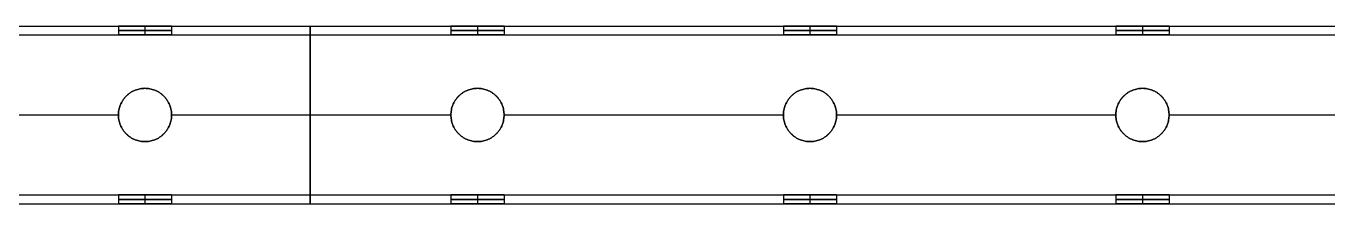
# Model space of a CAD drawing. Header units: millimetres. Extents: x 1279 to 9834, y -699 to 998.
# Drawn here: x 8812.1 to 9105.7, y 70.8 to 110.8 of the extents above; entities that cross this region are included whole.
import ezdxf

# ---------------------------------------------------------------- set-up
doc = ezdxf.new("R2010")
doc.units = ezdxf.units.MM
doc.header["$MEASUREMENT"] = 0
doc.layers.add('staal', color=7, linetype='Continuous', true_color=0x4c4c4c)

msp = doc.modelspace()

# ---------------------------------------------------------------- linework, layer by layer
at = {"layer": 'staal'}
for p, q in [((8832.89, 110.85, 1888.61), (8832.89, 108.85, 1888.61)), ((8838.89, 110.85, 1894.61), (8838.89, 108.85, 1894.61)), ((8838.89, 110.85, 1882.61), (8838.89, 108.85, 1882.61)), ((8844.89, 110.85, 1888.61), (8844.89, 108.85, 1888.61)), ((8907.89, 110.85, 1888.61), (8907.89, 108.85, 1888.61)), ((8913.89, 110.85, 1894.61), (8913.89, 108.85, 1894.61)), ((8913.89, 110.85, 1882.61), (8913.89, 108.85, 1882.61)), ((8919.89, 110.85, 1888.61), (8919.89, 108.85, 1888.61)), ((8982.89, 110.85, 1888.61), (8982.89, 108.85, 1888.61)), ((8988.89, 110.85, 1894.61), (8988.89, 108.85, 1894.61)), ((8988.89, 110.85, 1882.61), (8988.89, 108.85, 1882.61)), ((8994.89, 110.85, 1888.61), (8994.89, 108.85, 1888.61)), ((9057.89, 110.85, 1888.61), (9057.89, 108.85, 1888.61)), ((9063.89, 110.85, 1894.61), (9063.89, 108.85, 1894.61)), ((9063.89, 110.85, 1882.61), (9063.89, 108.85, 1882.61)), ((9069.89, 110.85, 1888.61), (9069.89, 108.85, 1888.61)), ((8838.89, 96.85, 1870.61), (8838.89, 96.85, 1868.61)), ((8838.89, 96.85, 1908.61), (8838.89, 96.85, 1906.61)), ((8913.89, 96.85, 1870.61), (8913.89, 96.85, 1868.61)), ((8913.89, 96.85, 1908.61), (8913.89, 96.85, 1906.61)), ((8988.89, 96.85, 1870.61), (8988.89, 96.85, 1868.61)), ((8988.89, 96.85, 1908.61), (8988.89, 96.85, 1906.61)), ((9063.89, 96.85, 1870.61), (9063.89, 96.85, 1868.61)), ((9063.89, 96.85, 1908.61), (9063.89, 96.85, 1906.61)), ((8832.89, 90.85, 1870.61), (8832.89, 90.85, 1868.61)), ((8832.89, 90.85, 1908.61), (8832.89, 90.85, 1906.61)), ((8844.89, 90.85, 1870.61), (8844.89, 90.85, 1868.61)), ((8844.89, 90.85, 1908.61), (8844.89, 90.85, 1906.61)), ((8907.89, 90.85, 1870.61), (8907.89, 90.85, 1868.61)), ((8907.89, 90.85, 1908.61), (8907.89, 90.85, 1906.61)), ((8919.89, 90.85, 1870.61), (8919.89, 90.85, 1868.61)), ((8919.89, 90.85, 1908.61), (8919.89, 90.85, 1906.61)), ((8982.89, 90.85, 1870.61), (8982.89, 90.85, 1868.61)), ((8982.89, 90.85, 1908.61), (8982.89, 90.85, 1906.61)), ((8994.89, 90.85, 1870.61), (8994.89, 90.85, 1868.61)), ((8994.89, 90.85, 1908.61), (8994.89, 90.85, 1906.61)), ((9057.89, 90.85, 1870.61), (9057.89, 90.85, 1868.61)), ((9057.89, 90.85, 1908.61), (9057.89, 90.85, 1906.61)), ((9069.89, 90.85, 1870.61), (9069.89, 90.85, 1868.61)), ((9069.89, 90.85, 1908.61), (9069.89, 90.85, 1906.61)), ((8838.89, 84.85, 1870.61), (8838.89, 84.85, 1868.61)), ((8838.89, 84.85, 1908.61), (8838.89, 84.85, 1906.61)), ((8913.89, 84.85, 1870.61), (8913.89, 84.85, 1868.61)), ((8913.89, 84.85, 1908.61), (8913.89, 84.85, 1906.61)), ((8988.89, 84.85, 1870.61), (8988.89, 84.85, 1868.61)), ((8988.89, 84.85, 1908.61), (8988.89, 84.85, 1906.61)), ((9063.89, 84.85, 1870.61), (9063.89, 84.85, 1868.61)), ((9063.89, 84.85, 1908.61), (9063.89, 84.85, 1906.61)), ((8832.89, 72.85, 1888.61), (8832.89, 70.85, 1888.61)), ((8838.89, 72.85, 1894.61), (8838.89, 70.85, 1894.61)), ((8838.89, 72.85, 1882.61), (8838.89, 70.85, 1882.61)), ((8844.89, 72.85, 1888.61), (8844.89, 70.85, 1888.61)), ((8907.89, 72.85, 1888.61), (8907.89, 70.85, 1888.61)), ((8913.89, 72.85, 1894.61), (8913.89, 70.85, 1894.61)), ((8913.89, 72.85, 1882.61), (8913.89, 70.85, 1882.61)), ((8919.89, 72.85, 1888.61), (8919.89, 70.85, 1888.61)), ((8982.89, 72.85, 1888.61), (8982.89, 70.85, 1888.61)), ((8988.89, 72.85, 1894.61), (8988.89, 70.85, 1894.61)), ((8988.89, 72.85, 1882.61), (8988.89, 70.85, 1882.61)), ((8994.89, 72.85, 1888.61), (8994.89, 70.85, 1888.61)), ((9057.89, 72.85, 1888.61), (9057.89, 70.85, 1888.61)), ((9063.89, 72.85, 1894.61), (9063.89, 70.85, 1894.61)), ((9063.89, 72.85, 1882.61), (9063.89, 70.85, 1882.61)), ((9069.89, 72.85, 1888.61), (9069.89, 70.85, 1888.61))]:
    msp.add_line(p, q, dxfattribs=at)
for points in [[(8558.39, 110.85, 1868.61), (8876.14, 110.85, 1868.61), (9193.89, 110.85, 1868.61)], [(8558.39, 110.85, 1908.61), (8876.14, 110.85, 1908.61), (9193.89, 110.85, 1908.61)], [(8558.39, 108.85, 1870.61), (8876.14, 108.85, 1870.61), (9193.89, 108.85, 1870.61)], [(8558.39, 108.85, 1906.61), (8876.14, 108.85, 1906.61), (9193.89, 108.85, 1906.61)], [(8769.89, 110.85, 1888.61), (8801.39, 110.85, 1888.61), (8832.89, 110.85, 1888.61)], [(8769.89, 108.85, 1888.61), (8801.39, 108.85, 1888.61), (8832.89, 108.85, 1888.61)], [(8844.89, 110.85, 1888.61), (8876.39, 110.85, 1888.61), (8907.89, 110.85, 1888.61)], [(8844.89, 108.85, 1888.61), (8876.39, 108.85, 1888.61), (8907.89, 108.85, 1888.61)], [(8876.14, 110.85, 1868.61), (8876.14, 90.85, 1868.61), (8876.14, 70.85, 1868.61)], [(8876.14, 70.85, 1908.61), (8876.14, 90.85, 1908.61), (8876.14, 110.85, 1908.61)], [(8876.14, 110.85, 1908.61), (8876.14, 110.85, 1888.61), (8876.14, 110.85, 1868.61)], [(8876.14, 72.85, 1870.61), (8876.14, 90.85, 1870.61), (8876.14, 108.85, 1870.61)], [(8876.14, 108.85, 1870.61), (8876.14, 108.85, 1888.61), (8876.14, 108.85, 1906.61)], [(8876.14, 108.85, 1906.61), (8876.14, 90.85, 1906.61), (8876.14, 72.85, 1906.61)], [(8919.89, 110.85, 1888.61), (8951.39, 110.85, 1888.61), (8982.89, 110.85, 1888.61)], [(8919.89, 108.85, 1888.61), (8951.39, 108.85, 1888.61), (8982.89, 108.85, 1888.61)], [(8994.89, 110.85, 1888.61), (9026.39, 110.85, 1888.61), (9057.89, 110.85, 1888.61)], [(8994.89, 108.85, 1888.61), (9026.39, 108.85, 1888.61), (9057.89, 108.85, 1888.61)], [(9069.89, 110.85, 1888.61), (9101.39, 110.85, 1888.61), (9132.89, 110.85, 1888.61)], [(9069.89, 108.85, 1888.61), (9101.39, 108.85, 1888.61), (9132.89, 108.85, 1888.61)], [(8769.89, 90.85, 1868.61), (8801.39, 90.85, 1868.61), (8832.89, 90.85, 1868.61)], [(8769.89, 90.85, 1908.61), (8801.39, 90.85, 1908.61), (8832.89, 90.85, 1908.61)], [(8769.89, 90.85, 1870.61), (8801.39, 90.85, 1870.61), (8832.89, 90.85, 1870.61)], [(8769.89, 90.85, 1906.61), (8801.39, 90.85, 1906.61), (8832.89, 90.85, 1906.61)], [(8844.89, 90.85, 1868.61), (8876.39, 90.85, 1868.61), (8907.89, 90.85, 1868.61)], [(8844.89, 90.85, 1908.61), (8876.39, 90.85, 1908.61), (8907.89, 90.85, 1908.61)], [(8844.89, 90.85, 1870.61), (8876.39, 90.85, 1870.61), (8907.89, 90.85, 1870.61)], [(8844.89, 90.85, 1906.61), (8876.39, 90.85, 1906.61), (8907.89, 90.85, 1906.61)], [(8919.89, 90.85, 1868.61), (8951.39, 90.85, 1868.61), (8982.89, 90.85, 1868.61)], [(8919.89, 90.85, 1908.61), (8951.39, 90.85, 1908.61), (8982.89, 90.85, 1908.61)], [(8919.89, 90.85, 1870.61), (8951.39, 90.85, 1870.61), (8982.89, 90.85, 1870.61)], [(8919.89, 90.85, 1906.61), (8951.39, 90.85, 1906.61), (8982.89, 90.85, 1906.61)], [(8994.89, 90.85, 1868.61), (9026.39, 90.85, 1868.61), (9057.89, 90.85, 1868.61)], [(8994.89, 90.85, 1908.61), (9026.39, 90.85, 1908.61), (9057.89, 90.85, 1908.61)], [(8994.89, 90.85, 1870.61), (9026.39, 90.85, 1870.61), (9057.89, 90.85, 1870.61)], [(8994.89, 90.85, 1906.61), (9026.39, 90.85, 1906.61), (9057.89, 90.85, 1906.61)], [(9069.89, 90.85, 1868.61), (9101.39, 90.85, 1868.61), (9132.89, 90.85, 1868.61)], [(9069.89, 90.85, 1908.61), (9101.39, 90.85, 1908.61), (9132.89, 90.85, 1908.61)], [(9069.89, 90.85, 1870.61), (9101.39, 90.85, 1870.61), (9132.89, 90.85, 1870.61)], [(9069.89, 90.85, 1906.61), (9101.39, 90.85, 1906.61), (9132.89, 90.85, 1906.61)], [(8558.39, 72.85, 1870.61), (8876.14, 72.85, 1870.61), (9193.89, 72.85, 1870.61)], [(8558.39, 72.85, 1906.61), (8876.14, 72.85, 1906.61), (9193.89, 72.85, 1906.61)], [(8558.39, 70.85, 1868.61), (8876.14, 70.85, 1868.61), (9193.89, 70.85, 1868.61)], [(8558.39, 70.85, 1908.61), (8876.14, 70.85, 1908.61), (9193.89, 70.85, 1908.61)], [(8769.89, 72.85, 1888.61), (8801.39, 72.85, 1888.61), (8832.89, 72.85, 1888.61)], [(8769.89, 70.85, 1888.61), (8801.39, 70.85, 1888.61), (8832.89, 70.85, 1888.61)], [(8844.89, 72.85, 1888.61), (8876.39, 72.85, 1888.61), (8907.89, 72.85, 1888.61)], [(8844.89, 70.85, 1888.61), (8876.39, 70.85, 1888.61), (8907.89, 70.85, 1888.61)], [(8876.14, 72.85, 1906.61), (8876.14, 72.85, 1888.61), (8876.14, 72.85, 1870.61)], [(8876.14, 70.85, 1868.61), (8876.14, 70.85, 1888.61), (8876.14, 70.85, 1908.61)], [(8919.89, 72.85, 1888.61), (8951.39, 72.85, 1888.61), (8982.89, 72.85, 1888.61)], [(8919.89, 70.85, 1888.61), (8951.39, 70.85, 1888.61), (8982.89, 70.85, 1888.61)], [(8994.89, 72.85, 1888.61), (9026.39, 72.85, 1888.61), (9057.89, 72.85, 1888.61)], [(8994.89, 70.85, 1888.61), (9026.39, 70.85, 1888.61), (9057.89, 70.85, 1888.61)], [(9069.89, 72.85, 1888.61), (9101.39, 72.85, 1888.61), (9132.89, 72.85, 1888.61)], [(9069.89, 70.85, 1888.61), (9101.39, 70.85, 1888.61), (9132.89, 70.85, 1888.61)]]:
    msp.add_open_spline(points, degree=2, dxfattribs=at)
for points, weights, knots in [([(8838.89, 110.85, 1894.61), (8844.89, 110.85, 1894.61), (8844.89, 110.85, 1888.61), (8844.89, 110.85, 1882.61), (8838.89, 110.85, 1882.61), (8832.89, 110.85, 1882.61), (8832.89, 110.85, 1888.61), (8832.89, 110.85, 1894.61), (8838.89, 110.85, 1894.61)], [1, 0.707106781187, 1, 0.707106781187, 1, 0.707106781187, 1, 0.707106781187, 1], [0, 0, 0, 7.853982, 7.853982, 15.707963, 15.707963, 23.561945, 23.561945, 31.415927, 31.415927, 31.415927]), ([(8838.89, 109.85, 1894.61), (8844.89, 109.85, 1894.61), (8844.89, 109.85, 1888.61), (8844.89, 109.85, 1882.61), (8838.89, 109.85, 1882.61), (8832.89, 109.85, 1882.61), (8832.89, 109.85, 1888.61), (8832.89, 109.85, 1894.61), (8838.89, 109.85, 1894.61)], [1, 0.707106781187, 1, 0.707106781187, 1, 0.707106781187, 1, 0.707106781187, 1], [0, 0, 0, 7.853982, 7.853982, 15.707963, 15.707963, 23.561945, 23.561945, 31.415927, 31.415927, 31.415927]), ([(8838.89, 108.85, 1894.61), (8832.89, 108.85, 1894.61), (8832.89, 108.85, 1888.61), (8832.89, 108.85, 1882.61), (8838.89, 108.85, 1882.61), (8844.89, 108.85, 1882.61), (8844.89, 108.85, 1888.61), (8844.89, 108.85, 1894.61), (8838.89, 108.85, 1894.61)], [1, 0.707106781187, 1, 0.707106781187, 1, 0.707106781187, 1, 0.707106851018, 0.999999860338], [-31.415927, -31.415927, -31.415927, -23.561944, -23.561944, -15.707962, -15.707962, -7.85398, -7.85398, 0, 0, 0]), ([(8913.89, 110.85, 1894.61), (8919.89, 110.85, 1894.61), (8919.89, 110.85, 1888.61), (8919.89, 110.85, 1882.61), (8913.89, 110.85, 1882.61), (8907.89, 110.85, 1882.61), (8907.89, 110.85, 1888.61), (8907.89, 110.85, 1894.61), (8913.89, 110.85, 1894.61)], [1, 0.707106781187, 1, 0.707106781187, 1, 0.707106781187, 1, 0.707106781187, 1], [0, 0, 0, 7.853982, 7.853982, 15.707963, 15.707963, 23.561945, 23.561945, 31.415927, 31.415927, 31.415927]), ([(8913.89, 109.85, 1894.61), (8919.89, 109.85, 1894.61), (8919.89, 109.85, 1888.61), (8919.89, 109.85, 1882.61), (8913.89, 109.85, 1882.61), (8907.89, 109.85, 1882.61), (8907.89, 109.85, 1888.61), (8907.89, 109.85, 1894.61), (8913.89, 109.85, 1894.61)], [1, 0.707106781187, 1, 0.707106781187, 1, 0.707106781187, 1, 0.707106781187, 1], [0, 0, 0, 7.853982, 7.853982, 15.707963, 15.707963, 23.561945, 23.561945, 31.415927, 31.415927, 31.415927]), ([(8913.89, 108.85, 1894.61), (8907.89, 108.85, 1894.61), (8907.89, 108.85, 1888.61), (8907.89, 108.85, 1882.61), (8913.89, 108.85, 1882.61), (8919.89, 108.85, 1882.61), (8919.89, 108.85, 1888.61), (8919.89, 108.85, 1894.61), (8913.89, 108.85, 1894.61)], [1, 0.707106781187, 1, 0.707106781187, 1, 0.707106781187, 1, 0.707106851018, 0.999999860338], [-31.415927, -31.415927, -31.415927, -23.561944, -23.561944, -15.707962, -15.707962, -7.85398, -7.85398, 0, 0, 0]), ([(8988.89, 110.85, 1894.61), (8994.89, 110.85, 1894.61), (8994.89, 110.85, 1888.61), (8994.89, 110.85, 1882.61), (8988.89, 110.85, 1882.61), (8982.89, 110.85, 1882.61), (8982.89, 110.85, 1888.61), (8982.89, 110.85, 1894.61), (8988.89, 110.85, 1894.61)], [1, 0.707106781187, 1, 0.707106781187, 1, 0.707106781187, 1, 0.707106781187, 1], [0, 0, 0, 7.853982, 7.853982, 15.707963, 15.707963, 23.561945, 23.561945, 31.415927, 31.415927, 31.415927]), ([(8988.89, 109.85, 1894.61), (8994.89, 109.85, 1894.61), (8994.89, 109.85, 1888.61), (8994.89, 109.85, 1882.61), (8988.89, 109.85, 1882.61), (8982.89, 109.85, 1882.61), (8982.89, 109.85, 1888.61), (8982.89, 109.85, 1894.61), (8988.89, 109.85, 1894.61)], [1, 0.707106781187, 1, 0.707106781187, 1, 0.707106781187, 1, 0.707106781187, 1], [0, 0, 0, 7.853982, 7.853982, 15.707963, 15.707963, 23.561945, 23.561945, 31.415927, 31.415927, 31.415927]), ([(8988.89, 108.85, 1894.61), (8982.89, 108.85, 1894.61), (8982.89, 108.85, 1888.61), (8982.89, 108.85, 1882.61), (8988.89, 108.85, 1882.61), (8994.89, 108.85, 1882.61), (8994.89, 108.85, 1888.61), (8994.89, 108.85, 1894.61), (8988.89, 108.85, 1894.61)], [1, 0.707106781187, 1, 0.707106781187, 1, 0.707106781187, 1, 0.707106851018, 0.999999860338], [-31.415927, -31.415927, -31.415927, -23.561944, -23.561944, -15.707962, -15.707962, -7.85398, -7.85398, 0, 0, 0]), ([(9063.89, 110.85, 1894.61), (9069.89, 110.85, 1894.61), (9069.89, 110.85, 1888.61), (9069.89, 110.85, 1882.61), (9063.89, 110.85, 1882.61), (9057.89, 110.85, 1882.61), (9057.89, 110.85, 1888.61), (9057.89, 110.85, 1894.61), (9063.89, 110.85, 1894.61)], [1, 0.707106781187, 1, 0.707106781187, 1, 0.707106781187, 1, 0.707106781187, 1], [0, 0, 0, 7.853982, 7.853982, 15.707963, 15.707963, 23.561945, 23.561945, 31.415927, 31.415927, 31.415927]), ([(9063.89, 109.85, 1894.61), (9069.89, 109.85, 1894.61), (9069.89, 109.85, 1888.61), (9069.89, 109.85, 1882.61), (9063.89, 109.85, 1882.61), (9057.89, 109.85, 1882.61), (9057.89, 109.85, 1888.61), (9057.89, 109.85, 1894.61), (9063.89, 109.85, 1894.61)], [1, 0.707106781187, 1, 0.707106781187, 1, 0.707106781187, 1, 0.707106781187, 1], [0, 0, 0, 7.853982, 7.853982, 15.707963, 15.707963, 23.561945, 23.561945, 31.415927, 31.415927, 31.415927]), ([(9063.89, 108.85, 1894.61), (9057.89, 108.85, 1894.61), (9057.89, 108.85, 1888.61), (9057.89, 108.85, 1882.61), (9063.89, 108.85, 1882.61), (9069.89, 108.85, 1882.61), (9069.89, 108.85, 1888.61), (9069.89, 108.85, 1894.61), (9063.89, 108.85, 1894.61)], [1, 0.707106781187, 1, 0.707106781187, 1, 0.707106781187, 1, 0.707106781187, 1], [-31.415927, -31.415927, -31.415927, -23.561945, -23.561945, -15.707963, -15.707963, -7.853982, -7.853982, 0, 0, 0]), ([(8838.89, 84.85, 1868.61), (8832.89, 84.85, 1868.61), (8832.89, 90.85, 1868.61), (8832.89, 96.85, 1868.61), (8838.89, 96.85, 1868.61), (8844.89, 96.85, 1868.61), (8844.89, 90.85, 1868.61), (8844.89, 84.85, 1868.61), (8838.89, 84.85, 1868.61)], [1, 0.707106781187, 1, 0.707106781187, 1, 0.707106781187, 1, 0.707106781187, 1], [-31.415927, -31.415927, -31.415927, -23.561945, -23.561945, -15.707963, -15.707963, -7.853982, -7.853982, 0, 0, 0]), ([(8838.89, 84.85, 1908.61), (8844.89, 84.85, 1908.61), (8844.89, 90.85, 1908.61), (8844.89, 96.85, 1908.61), (8838.89, 96.85, 1908.61), (8832.89, 96.85, 1908.61), (8832.89, 90.85, 1908.61), (8832.89, 84.85, 1908.61), (8838.89, 84.85, 1908.61)], [1, 0.707106781187, 1, 0.707106781187, 1, 0.707106781187, 1, 0.707106781187, 1], [0, 0, 0, 7.853982, 7.853982, 15.707963, 15.707963, 23.561945, 23.561945, 31.415927, 31.415927, 31.415927]), ([(8838.89, 84.85, 1870.61), (8844.89, 84.85, 1870.61), (8844.89, 90.85, 1870.61), (8844.89, 96.85, 1870.61), (8838.89, 96.85, 1870.61), (8832.89, 96.85, 1870.61), (8832.89, 90.85, 1870.61), (8832.89, 84.85, 1870.61), (8838.89, 84.85, 1870.61)], [1, 0.707106781187, 1, 0.707106781187, 1, 0.707106781187, 1, 0.707106781187, 1], [0, 0, 0, 7.853982, 7.853982, 15.707963, 15.707963, 23.561945, 23.561945, 31.415927, 31.415927, 31.415927]), ([(8838.89, 84.85, 1906.61), (8832.89, 84.85, 1906.61), (8832.89, 90.85, 1906.61), (8832.89, 96.85, 1906.61), (8838.89, 96.85, 1906.61), (8844.89, 96.85, 1906.61), (8844.89, 90.85, 1906.61), (8844.89, 84.85, 1906.61), (8838.89, 84.85, 1906.61)], [1, 0.707106781187, 1, 0.707106781187, 1, 0.707106781187, 1, 0.707106781187, 1], [-31.415927, -31.415927, -31.415927, -23.561945, -23.561945, -15.707963, -15.707963, -7.853982, -7.853982, 0, 0, 0]), ([(8838.89, 84.85, 1869.61), (8844.89, 84.85, 1869.61), (8844.89, 90.85, 1869.61), (8844.89, 96.85, 1869.61), (8838.89, 96.85, 1869.61), (8832.89, 96.85, 1869.61), (8832.89, 90.85, 1869.61), (8832.89, 84.85, 1869.61), (8838.89, 84.85, 1869.61)], [1, 0.707106781187, 1, 0.707106781187, 1, 0.707106781187, 1, 0.707106781187, 1], [0, 0, 0, 7.853982, 7.853982, 15.707963, 15.707963, 23.561945, 23.561945, 31.415927, 31.415927, 31.415927]), ([(8838.89, 84.85, 1907.61), (8844.89, 84.85, 1907.61), (8844.89, 90.85, 1907.61), (8844.89, 96.85, 1907.61), (8838.89, 96.85, 1907.61), (8832.89, 96.85, 1907.61), (8832.89, 90.85, 1907.61), (8832.89, 84.85, 1907.61), (8838.89, 84.85, 1907.61)], [1, 0.707106781187, 1, 0.707106781187, 1, 0.707106781187, 1, 0.707106781187, 1], [0, 0, 0, 7.853982, 7.853982, 15.707963, 15.707963, 23.561945, 23.561945, 31.415927, 31.415927, 31.415927]), ([(8913.89, 84.85, 1868.61), (8907.89, 84.85, 1868.61), (8907.89, 90.85, 1868.61), (8907.89, 96.85, 1868.61), (8913.89, 96.85, 1868.61), (8919.89, 96.85, 1868.61), (8919.89, 90.85, 1868.61), (8919.89, 84.85, 1868.61), (8913.89, 84.85, 1868.61)], [1, 0.707106781187, 1, 0.707106781187, 1, 0.707106781187, 1, 0.707106781187, 1], [-31.415927, -31.415927, -31.415927, -23.561945, -23.561945, -15.707963, -15.707963, -7.853982, -7.853982, 0, 0, 0]), ([(8913.89, 84.85, 1908.61), (8919.89, 84.85, 1908.61), (8919.89, 90.85, 1908.61), (8919.89, 96.85, 1908.61), (8913.89, 96.85, 1908.61), (8907.89, 96.85, 1908.61), (8907.89, 90.85, 1908.61), (8907.89, 84.85, 1908.61), (8913.89, 84.85, 1908.61)], [1, 0.707106781187, 1, 0.707106781187, 1, 0.707106781187, 1, 0.707106781187, 1], [0, 0, 0, 7.853982, 7.853982, 15.707963, 15.707963, 23.561945, 23.561945, 31.415927, 31.415927, 31.415927]), ([(8913.89, 84.85, 1870.61), (8919.89, 84.85, 1870.61), (8919.89, 90.85, 1870.61), (8919.89, 96.85, 1870.61), (8913.89, 96.85, 1870.61), (8907.89, 96.85, 1870.61), (8907.89, 90.85, 1870.61), (8907.89, 84.85, 1870.61), (8913.89, 84.85, 1870.61)], [1, 0.707106781187, 1, 0.707106781187, 1, 0.707106781187, 1, 0.707106781187, 1], [0, 0, 0, 7.853982, 7.853982, 15.707963, 15.707963, 23.561945, 23.561945, 31.415927, 31.415927, 31.415927]), ([(8913.89, 84.85, 1906.61), (8907.89, 84.85, 1906.61), (8907.89, 90.85, 1906.61), (8907.89, 96.85, 1906.61), (8913.89, 96.85, 1906.61), (8919.89, 96.85, 1906.61), (8919.89, 90.85, 1906.61), (8919.89, 84.85, 1906.61), (8913.89, 84.85, 1906.61)], [1, 0.707106781187, 1, 0.707106781187, 1, 0.707106781187, 1, 0.707106781187, 1], [-31.415927, -31.415927, -31.415927, -23.561945, -23.561945, -15.707963, -15.707963, -7.853982, -7.853982, 0, 0, 0]), ([(8913.89, 84.85, 1869.61), (8919.89, 84.85, 1869.61), (8919.89, 90.85, 1869.61), (8919.89, 96.85, 1869.61), (8913.89, 96.85, 1869.61), (8907.89, 96.85, 1869.61), (8907.89, 90.85, 1869.61), (8907.89, 84.85, 1869.61), (8913.89, 84.85, 1869.61)], [1, 0.707106781187, 1, 0.707106781187, 1, 0.707106781187, 1, 0.707106781187, 1], [0, 0, 0, 7.853982, 7.853982, 15.707963, 15.707963, 23.561945, 23.561945, 31.415927, 31.415927, 31.415927]), ([(8913.89, 84.85, 1907.61), (8919.89, 84.85, 1907.61), (8919.89, 90.85, 1907.61), (8919.89, 96.85, 1907.61), (8913.89, 96.85, 1907.61), (8907.89, 96.85, 1907.61), (8907.89, 90.85, 1907.61), (8907.89, 84.85, 1907.61), (8913.89, 84.85, 1907.61)], [1, 0.707106781187, 1, 0.707106781187, 1, 0.707106781187, 1, 0.707106781187, 1], [0, 0, 0, 7.853982, 7.853982, 15.707963, 15.707963, 23.561945, 23.561945, 31.415927, 31.415927, 31.415927]), ([(8988.89, 84.85, 1868.61), (8982.89, 84.85, 1868.61), (8982.89, 90.85, 1868.61), (8982.89, 96.85, 1868.61), (8988.89, 96.85, 1868.61), (8994.89, 96.85, 1868.61), (8994.89, 90.85, 1868.61), (8994.89, 84.85, 1868.61), (8988.89, 84.85, 1868.61)], [1, 0.707106781187, 1, 0.707106781187, 1, 0.707106781187, 1, 0.707106781187, 1], [-31.415927, -31.415927, -31.415927, -23.561945, -23.561945, -15.707963, -15.707963, -7.853982, -7.853982, 0, 0, 0]), ([(8988.89, 84.85, 1908.61), (8994.89, 84.85, 1908.61), (8994.89, 90.85, 1908.61), (8994.89, 96.85, 1908.61), (8988.89, 96.85, 1908.61), (8982.89, 96.85, 1908.61), (8982.89, 90.85, 1908.61), (8982.89, 84.85, 1908.61), (8988.89, 84.85, 1908.61)], [1, 0.707106781187, 1, 0.707106781187, 1, 0.707106781187, 1, 0.707106781187, 1], [0, 0, 0, 7.853982, 7.853982, 15.707963, 15.707963, 23.561945, 23.561945, 31.415927, 31.415927, 31.415927]), ([(8988.89, 84.85, 1870.61), (8994.89, 84.85, 1870.61), (8994.89, 90.85, 1870.61), (8994.89, 96.85, 1870.61), (8988.89, 96.85, 1870.61), (8982.89, 96.85, 1870.61), (8982.89, 90.85, 1870.61), (8982.89, 84.85, 1870.61), (8988.89, 84.85, 1870.61)], [1, 0.707106781187, 1, 0.707106781187, 1, 0.707106781187, 1, 0.707106781187, 1], [0, 0, 0, 7.853982, 7.853982, 15.707963, 15.707963, 23.561945, 23.561945, 31.415927, 31.415927, 31.415927]), ([(8988.89, 84.85, 1906.61), (8982.89, 84.85, 1906.61), (8982.89, 90.85, 1906.61), (8982.89, 96.85, 1906.61), (8988.89, 96.85, 1906.61), (8994.89, 96.85, 1906.61), (8994.89, 90.85, 1906.61), (8994.89, 84.85, 1906.61), (8988.89, 84.85, 1906.61)], [1, 0.707106781187, 1, 0.707106781187, 1, 0.707106781187, 1, 0.707106781187, 1], [-31.415927, -31.415927, -31.415927, -23.561945, -23.561945, -15.707963, -15.707963, -7.853982, -7.853982, 0, 0, 0]), ([(8988.89, 84.85, 1869.61), (8994.89, 84.85, 1869.61), (8994.89, 90.85, 1869.61), (8994.89, 96.85, 1869.61), (8988.89, 96.85, 1869.61), (8982.89, 96.85, 1869.61), (8982.89, 90.85, 1869.61), (8982.89, 84.85, 1869.61), (8988.89, 84.85, 1869.61)], [1, 0.707106781187, 1, 0.707106781187, 1, 0.707106781187, 1, 0.707106781187, 1], [0, 0, 0, 7.853982, 7.853982, 15.707963, 15.707963, 23.561945, 23.561945, 31.415927, 31.415927, 31.415927]), ([(8988.89, 84.85, 1907.61), (8994.89, 84.85, 1907.61), (8994.89, 90.85, 1907.61), (8994.89, 96.85, 1907.61), (8988.89, 96.85, 1907.61), (8982.89, 96.85, 1907.61), (8982.89, 90.85, 1907.61), (8982.89, 84.85, 1907.61), (8988.89, 84.85, 1907.61)], [1, 0.707106781187, 1, 0.707106781187, 1, 0.707106781187, 1, 0.707106781187, 1], [0, 0, 0, 7.853982, 7.853982, 15.707963, 15.707963, 23.561945, 23.561945, 31.415927, 31.415927, 31.415927]), ([(9063.89, 84.85, 1868.61), (9057.89, 84.85, 1868.61), (9057.89, 90.85, 1868.61), (9057.89, 96.85, 1868.61), (9063.89, 96.85, 1868.61), (9069.89, 96.85, 1868.61), (9069.89, 90.85, 1868.61), (9069.89, 84.85, 1868.61), (9063.89, 84.85, 1868.61)], [1, 0.707106781187, 1, 0.707106781187, 1, 0.707106781187, 1, 0.707106781187, 1], [-31.415927, -31.415927, -31.415927, -23.561945, -23.561945, -15.707963, -15.707963, -7.853982, -7.853982, 0, 0, 0]), ([(9063.89, 84.85, 1908.61), (9069.89, 84.85, 1908.61), (9069.89, 90.85, 1908.61), (9069.89, 96.85, 1908.61), (9063.89, 96.85, 1908.61), (9057.89, 96.85, 1908.61), (9057.89, 90.85, 1908.61), (9057.89, 84.85, 1908.61), (9063.89, 84.85, 1908.61)], [1, 0.707106781187, 1, 0.707106781187, 1, 0.707106781187, 1, 0.707106781187, 1], [0, 0, 0, 7.853982, 7.853982, 15.707963, 15.707963, 23.561945, 23.561945, 31.415927, 31.415927, 31.415927]), ([(9063.89, 84.85, 1870.61), (9069.89, 84.85, 1870.61), (9069.89, 90.85, 1870.61), (9069.89, 96.85, 1870.61), (9063.89, 96.85, 1870.61), (9057.89, 96.85, 1870.61), (9057.89, 90.85, 1870.61), (9057.89, 84.85, 1870.61), (9063.89, 84.85, 1870.61)], [1, 0.707106781187, 1, 0.707106781187, 1, 0.707106781187, 1, 0.707106781187, 1], [0, 0, 0, 7.853982, 7.853982, 15.707963, 15.707963, 23.561945, 23.561945, 31.415927, 31.415927, 31.415927]), ([(9063.89, 84.85, 1906.61), (9057.89, 84.85, 1906.61), (9057.89, 90.85, 1906.61), (9057.89, 96.85, 1906.61), (9063.89, 96.85, 1906.61), (9069.89, 96.85, 1906.61), (9069.89, 90.85, 1906.61), (9069.89, 84.85, 1906.61), (9063.89, 84.85, 1906.61)], [1, 0.707106781187, 1, 0.707106781187, 1, 0.707106781187, 1, 0.707106781187, 1], [-31.415927, -31.415927, -31.415927, -23.561945, -23.561945, -15.707963, -15.707963, -7.853982, -7.853982, 0, 0, 0]), ([(9063.89, 84.85, 1869.61), (9069.89, 84.85, 1869.61), (9069.89, 90.85, 1869.61), (9069.89, 96.85, 1869.61), (9063.89, 96.85, 1869.61), (9057.89, 96.85, 1869.61), (9057.89, 90.85, 1869.61), (9057.89, 84.85, 1869.61), (9063.89, 84.85, 1869.61)], [1, 0.707106781187, 1, 0.707106781187, 1, 0.707106781187, 1, 0.707106781187, 1], [0, 0, 0, 7.853982, 7.853982, 15.707963, 15.707963, 23.561945, 23.561945, 31.415927, 31.415927, 31.415927]), ([(9063.89, 84.85, 1907.61), (9069.89, 84.85, 1907.61), (9069.89, 90.85, 1907.61), (9069.89, 96.85, 1907.61), (9063.89, 96.85, 1907.61), (9057.89, 96.85, 1907.61), (9057.89, 90.85, 1907.61), (9057.89, 84.85, 1907.61), (9063.89, 84.85, 1907.61)], [1, 0.707106781187, 1, 0.707106781187, 1, 0.707106781187, 1, 0.707106781187, 1], [0, 0, 0, 7.853982, 7.853982, 15.707963, 15.707963, 23.561945, 23.561945, 31.415927, 31.415927, 31.415927]), ([(8838.89, 72.85, 1894.61), (8844.89, 72.85, 1894.61), (8844.89, 72.85, 1888.61), (8844.89, 72.85, 1882.61), (8838.89, 72.85, 1882.61), (8832.89, 72.85, 1882.61), (8832.89, 72.85, 1888.61), (8832.89, 72.85, 1894.61), (8838.89, 72.85, 1894.61)], [1, 0.707106781187, 1, 0.707106781187, 1, 0.707106781187, 1, 0.707106781187, 1], [0, 0, 0, 7.853982, 7.853982, 15.707963, 15.707963, 23.561945, 23.561945, 31.415927, 31.415927, 31.415927]), ([(8838.89, 71.85, 1894.61), (8844.89, 71.85, 1894.61), (8844.89, 71.85, 1888.61), (8844.89, 71.85, 1882.61), (8838.89, 71.85, 1882.61), (8832.89, 71.85, 1882.61), (8832.89, 71.85, 1888.61), (8832.89, 71.85, 1894.61), (8838.89, 71.85, 1894.61)], [1, 0.707106781187, 1, 0.707106781187, 1, 0.707106781187, 1, 0.707106781187, 1], [0, 0, 0, 7.853982, 7.853982, 15.707963, 15.707963, 23.561945, 23.561945, 31.415927, 31.415927, 31.415927]), ([(8838.89, 70.85, 1894.61), (8832.89, 70.85, 1894.61), (8832.89, 70.85, 1888.61), (8832.89, 70.85, 1882.61), (8838.89, 70.85, 1882.61), (8844.89, 70.85, 1882.61), (8844.89, 70.85, 1888.61), (8844.89, 70.85, 1894.61), (8838.89, 70.85, 1894.61)], [1, 0.707106781187, 1, 0.707106781187, 1, 0.707106781187, 1, 0.707106781187, 1], [-31.415927, -31.415927, -31.415927, -23.561945, -23.561945, -15.707963, -15.707963, -7.853982, -7.853982, 0, 0, 0]), ([(8913.89, 72.85, 1894.61), (8919.89, 72.85, 1894.61), (8919.89, 72.85, 1888.61), (8919.89, 72.85, 1882.61), (8913.89, 72.85, 1882.61), (8907.89, 72.85, 1882.61), (8907.89, 72.85, 1888.61), (8907.89, 72.85, 1894.61), (8913.89, 72.85, 1894.61)], [1, 0.707106781187, 1, 0.707106781187, 1, 0.707106781187, 1, 0.707106781187, 1], [0, 0, 0, 7.853982, 7.853982, 15.707963, 15.707963, 23.561945, 23.561945, 31.415927, 31.415927, 31.415927]), ([(8913.89, 71.85, 1894.61), (8919.89, 71.85, 1894.61), (8919.89, 71.85, 1888.61), (8919.89, 71.85, 1882.61), (8913.89, 71.85, 1882.61), (8907.89, 71.85, 1882.61), (8907.89, 71.85, 1888.61), (8907.89, 71.85, 1894.61), (8913.89, 71.85, 1894.61)], [1, 0.707106781187, 1, 0.707106781187, 1, 0.707106781187, 1, 0.707106781187, 1], [0, 0, 0, 7.853982, 7.853982, 15.707963, 15.707963, 23.561945, 23.561945, 31.415927, 31.415927, 31.415927]), ([(8913.89, 70.85, 1894.61), (8907.89, 70.85, 1894.61), (8907.89, 70.85, 1888.61), (8907.89, 70.85, 1882.61), (8913.89, 70.85, 1882.61), (8919.89, 70.85, 1882.61), (8919.89, 70.85, 1888.61), (8919.89, 70.85, 1894.61), (8913.89, 70.85, 1894.61)], [1, 0.707106781187, 1, 0.707106781187, 1, 0.707106781187, 1, 0.707106781187, 1], [-31.415927, -31.415927, -31.415927, -23.561945, -23.561945, -15.707963, -15.707963, -7.853982, -7.853982, 0, 0, 0]), ([(8988.89, 72.85, 1894.61), (8994.89, 72.85, 1894.61), (8994.89, 72.85, 1888.61), (8994.89, 72.85, 1882.61), (8988.89, 72.85, 1882.61), (8982.89, 72.85, 1882.61), (8982.89, 72.85, 1888.61), (8982.89, 72.85, 1894.61), (8988.89, 72.85, 1894.61)], [0.999999860338, 0.707106851018, 1, 0.707106781187, 1, 0.707106781187, 1, 0.707106851018, 0.999999860338], [0, 0, 0, 7.853981, 7.853981, 15.707963, 15.707963, 23.561946, 23.561946, 31.415927, 31.415927, 31.415927]), ([(8988.89, 71.85, 1894.61), (8994.89, 71.85, 1894.61), (8994.89, 71.85, 1888.61), (8994.89, 71.85, 1882.61), (8988.89, 71.85, 1882.61), (8982.89, 71.85, 1882.61), (8982.89, 71.85, 1888.61), (8982.89, 71.85, 1894.61), (8988.89, 71.85, 1894.61)], [1, 0.707106781187, 1, 0.707106781187, 1, 0.707106781187, 1, 0.707106781187, 1], [0, 0, 0, 7.853982, 7.853982, 15.707963, 15.707963, 23.561945, 23.561945, 31.415927, 31.415927, 31.415927]), ([(8988.89, 70.85, 1894.61), (8982.89, 70.85, 1894.61), (8982.89, 70.85, 1888.61), (8982.89, 70.85, 1882.61), (8988.89, 70.85, 1882.61), (8994.89, 70.85, 1882.61), (8994.89, 70.85, 1888.61), (8994.89, 70.85, 1894.61), (8988.89, 70.85, 1894.61)], [1, 0.707106781187, 1, 0.707106781187, 1, 0.707106781187, 1, 0.707106781187, 1], [-31.415927, -31.415927, -31.415927, -23.561945, -23.561945, -15.707963, -15.707963, -7.853982, -7.853982, 0, 0, 0]), ([(9063.89, 72.85, 1894.61), (9069.89, 72.85, 1894.61), (9069.89, 72.85, 1888.61), (9069.89, 72.85, 1882.61), (9063.89, 72.85, 1882.61), (9057.89, 72.85, 1882.61), (9057.89, 72.85, 1888.61), (9057.89, 72.85, 1894.61), (9063.89, 72.85, 1894.61)], [0.999999860338, 0.707106851018, 1, 0.707106781187, 1, 0.707106781187, 1, 0.707106851018, 0.999999860338], [0, 0, 0, 7.853981, 7.853981, 15.707963, 15.707963, 23.561946, 23.561946, 31.415927, 31.415927, 31.415927]), ([(9063.89, 71.85, 1894.61), (9069.89, 71.85, 1894.61), (9069.89, 71.85, 1888.61), (9069.89, 71.85, 1882.61), (9063.89, 71.85, 1882.61), (9057.89, 71.85, 1882.61), (9057.89, 71.85, 1888.61), (9057.89, 71.85, 1894.61), (9063.89, 71.85, 1894.61)], [1, 0.707106781187, 1, 0.707106781187, 1, 0.707106781187, 1, 0.707106781187, 1], [0, 0, 0, 7.853982, 7.853982, 15.707963, 15.707963, 23.561945, 23.561945, 31.415927, 31.415927, 31.415927]), ([(9063.89, 70.85, 1894.61), (9057.89, 70.85, 1894.61), (9057.89, 70.85, 1888.61), (9057.89, 70.85, 1882.61), (9063.89, 70.85, 1882.61), (9069.89, 70.85, 1882.61), (9069.89, 70.85, 1888.61), (9069.89, 70.85, 1894.61), (9063.89, 70.85, 1894.61)], [1, 0.707106781187, 1, 0.707106781187, 1, 0.707106781187, 1, 0.707106781187, 1], [-31.415927, -31.415927, -31.415927, -23.561945, -23.561945, -15.707963, -15.707963, -7.853982, -7.853982, 0, 0, 0])]:
    msp.add_rational_spline(points, weights, degree=2, knots=knots, dxfattribs=at)

doc.saveas('drawing.dxf')
